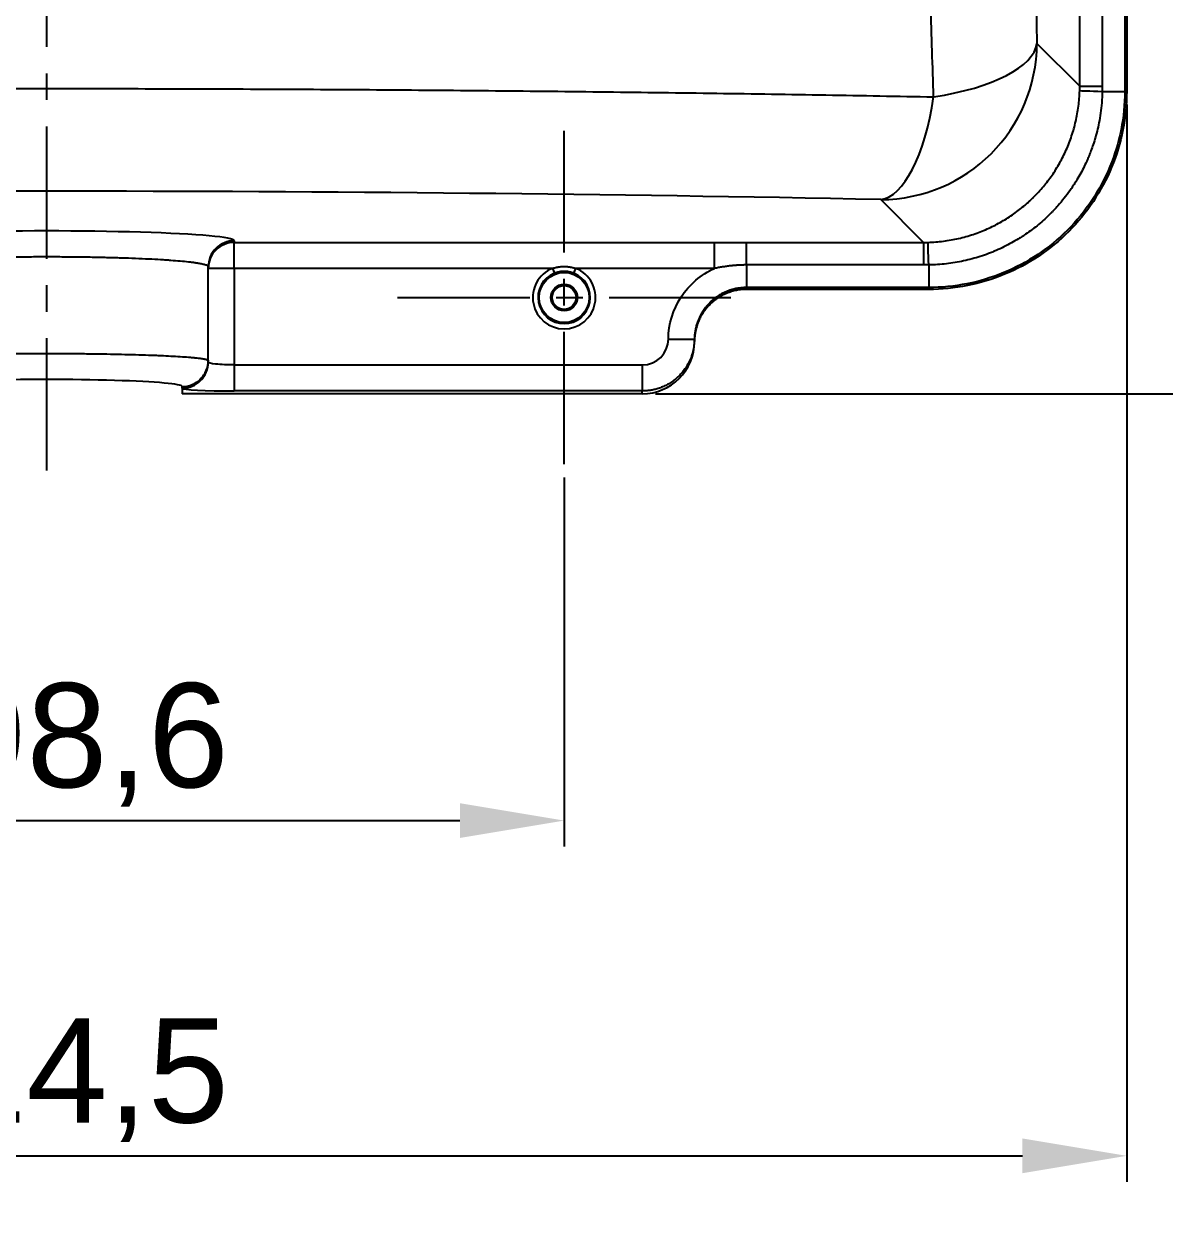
# Model space of a CAD drawing. Header units: millimetres. Extents: x 6110 to 6704, y -2661 to -1821.
# Drawn here: x 6282 to 6336.8, y -2572.6 to -2514.8 of the extents above; entities that cross this region are included whole.
import ezdxf

# ---------------------------------------------------------------- set-up
doc = ezdxf.new("R2010")
doc.units = ezdxf.units.MM
doc.header["$LTSCALE"] = 0.1
doc.linetypes.add('CENTERX2', pattern=[101.6, 63.5, -12.7, 12.7, -12.7])
doc.linetypes.add('HIDDEN2', pattern=[4.7625, 3.175, -1.5875])
doc.layers.add('1', color=4, linetype='HIDDEN2', lineweight=13)
doc.layers.add('DIM', color=3, linetype='Continuous', lineweight=9)
doc.layers.add('CENTER', color=1, linetype='CENTERX2')
doc.styles.get("Standard").update_dxf_attribs({"font": 'arial.ttf'})
doc.dimstyles.new('ISO-25', dxfattribs={"dimtxt": 2.5, "dimasz": 2.5, "dimexe": 1.25, "dimexo": 0.625, "dimtad": 1, "dimlfac": 5, "dimtxsty": 'Standard', "dimcen": 2.5, "dimadec": 0, "dimazin": 0, "dimtfac": 1, "dimtmove": 0, "dimatfit": 3, "dimfxl": 0, "dimarcsym": 0})

# ---------------------------------------------------------------- blocks, each defined once
blk = doc.blocks.new('*D74')
at = {"layer": 'Defpoints', "color": 0}
for p in [(6258.311, -2535.926), (6307.954, -2535.926), (6307.954, -2553.011)]:
    blk.add_point(p, dxfattribs=at)
at = {"layer": 'DIM', "color": 0, "lineweight": -2}
for p, q in [((6258.311, -2536.551), (6258.311, -2554.261)), ((6307.954, -2536.551), (6307.954, -2554.261)), ((6263.311, -2553.011), (6302.954, -2553.011))]:
    blk.add_line(p, q, dxfattribs=at)
at = {"layer": 'DIM', "color": 0}
for points in [[(6263.311, -2552.178), (6263.311, -2553.845), (6258.311, -2553.011)], [(6302.954, -2552.178), (6302.954, -2553.845), (6307.954, -2553.011)]]:
    blk.add_solid(points, dxfattribs=at)
at = {"layer": 'DIM', "color": 0, "insert": (6283.132, -2549.381), "char_height": 5, "attachment_point": 5}
blk.add_mtext('198,6', dxfattribs=at)
blk = doc.blocks.new('*D78')
at = {"layer": 'Defpoints', "color": 0}
for p in [(6231.326, -2518.039), (6334.939, -2518.039), (6334.939, -2569.089)]:
    blk.add_point(p, dxfattribs=at)
at = {"layer": 'DIM', "color": 0, "lineweight": -2}
for p, q in [((6231.326, -2518.664), (6231.326, -2570.339)), ((6334.939, -2518.664), (6334.939, -2570.339)), ((6236.326, -2569.089), (6329.939, -2569.089))]:
    blk.add_line(p, q, dxfattribs=at)
at = {"layer": 'DIM', "color": 0}
for points in [[(6236.326, -2568.256), (6236.326, -2569.923), (6231.326, -2569.089)], [(6329.939, -2568.256), (6329.939, -2569.923), (6334.939, -2569.089)]]:
    blk.add_solid(points, dxfattribs=at)
at = {"layer": 'DIM', "color": 0, "insert": (6283.132, -2565.459), "char_height": 5, "attachment_point": 5}
blk.add_mtext('414,5', dxfattribs=at)
blk = doc.blocks.new('*D83')
at = {"layer": 'Defpoints', "color": 0}
for p in [(6314.382, -2487.467), (6360.16, -2487.467), (6311.704, -2532.542)]:
    blk.add_point(p, dxfattribs=at)
at = {"layer": 'DIM', "color": 0, "lineweight": -2}
for p, q in [((6315.007, -2487.467), (6361.41, -2487.467)), ((6360.16, -2527.542), (6360.16, -2492.467)), ((6312.329, -2532.542), (6361.41, -2532.542))]:
    blk.add_line(p, q, dxfattribs=at)
at = {"layer": 'DIM', "color": 0}
for points in [[(6359.327, -2492.467), (6360.993, -2492.467), (6360.16, -2487.467)], [(6359.327, -2527.542), (6360.993, -2527.542), (6360.16, -2532.542)]]:
    blk.add_solid(points, dxfattribs=at)
at = {"layer": 'DIM', "color": 0, "insert": (6356.53, -2510.004), "char_height": 5, "attachment_point": 5, "rotation": 90}
blk.add_mtext('180,3', dxfattribs=at)
blk = doc.blocks.new('*D85')
at = {"layer": 'Defpoints', "color": 0}
for p in [(6324.46, -2027.378), (6392.692, -2027.378), (6311.704, -2532.542)]:
    blk.add_point(p, dxfattribs=at)
at = {"layer": 'DIM', "color": 0, "lineweight": -2}
for p, q in [((6325.085, -2027.378), (6393.942, -2027.378)), ((6392.692, -2527.542), (6392.692, -2032.378)), ((6312.329, -2532.542), (6393.942, -2532.542))]:
    blk.add_line(p, q, dxfattribs=at)
at = {"layer": 'DIM', "color": 0}
for points in [[(6391.858, -2032.378), (6393.525, -2032.378), (6392.692, -2027.378)], [(6391.858, -2527.542), (6393.525, -2527.542), (6392.692, -2532.542)]]:
    blk.add_solid(points, dxfattribs=at)
at = {"layer": 'DIM', "color": 0, "insert": (6389.062, -2279.96), "char_height": 5, "attachment_point": 5, "rotation": 90}
blk.add_mtext('2020,7', dxfattribs=at)
blk = doc.blocks.new('*D93')
at = {"layer": 'Defpoints', "color": 0}
for p in [(6325.085, -2027.378), (6402.037, -2595.98), (6423.82, -2595.98)]:
    blk.add_point(p, dxfattribs=at)
at = {"layer": 'DIM', "color": 0, "lineweight": -2}
for p, q in [((6325.71, -2027.378), (6425.07, -2027.378)), ((6423.82, -2032.378), (6423.82, -2590.98)), ((6402.662, -2595.98), (6425.07, -2595.98))]:
    blk.add_line(p, q, dxfattribs=at)
at = {"layer": 'DIM', "color": 0}
for points in [[(6422.987, -2032.378), (6424.654, -2032.378), (6423.82, -2027.378)], [(6422.987, -2590.98), (6424.654, -2590.98), (6423.82, -2595.98)]]:
    blk.add_solid(points, dxfattribs=at)
at = {"layer": 'DIM', "color": 0, "insert": (6420.19, -2311.679), "char_height": 5, "attachment_point": 5, "rotation": 90}
blk.add_mtext('2274,4', dxfattribs=at)

msp = doc.modelspace()

# ---------------------------------------------------------------- hatches: boundary and pattern name
at = {"layer": 'DIM'}
h = msp.add_hatch(dxfattribs=at)
h.set_pattern_fill('ANSI31', color=2)
edge = h.paths.add_edge_path()
edge.add_line((6619.617, -2595.98), (6619.617, -1962.206))
edge.add_line((6634.617, -1966.11), (6619.617, -1966.11))
edge.add_line((6634.617, -2610.98), (6634.617, -1966.11))
edge.add_line((6634.617, -2610.98), (6184.457, -2610.98))
edge.add_line((6619.617, -2595.98), (6184.457, -2595.98))
edge.add_line((6184.457, -2610.98), (6184.457, -2595.98))

# ---------------------------------------------------------------- linework, layer by layer
at = {"layer": '1', "color": 7, "linetype": 'Continuous', "lineweight": -3}
for p, q in [((6332.686, -2517.795), (6332.686, -2399.48)), ((6333.768, -2400.726), (6333.768, -2517.795)), ((6334.85, -2404.019), (6334.85, -2518.039)), ((6334.939, -2404.249), (6334.939, -2518.039)), ((6330.632, -2515.74), (6332.686, -2517.795)), ((6332.686, -2517.795), (6333.768, -2517.795)), ((6333.766, -2518.039), (6334.85, -2518.039)), ((6334.939, -2518.039), (6334.85, -2518.039)), ((6325.197, -2525.284), (6323.142, -2523.23)), ((6292.132, -2525.205), (6292.132, -2525.283)), ((6292.132, -2526.531), (6292.132, -2525.283)), ((6292.132, -2525.283), (6315.161, -2525.283)), ((6315.161, -2526.531), (6315.161, -2525.283)), ((6316.704, -2526.366), (6316.704, -2525.284)), ((6316.704, -2525.284), (6325.197, -2525.284)), ((6325.197, -2525.284), (6325.197, -2526.366)), ((6290.882, -2530.949), (6290.882, -2526.453)), ((6292.132, -2526.531), (6290.882, -2526.531)), ((6307.391, -2526.531), (6292.132, -2526.531)), ((6292.132, -2526.531), (6292.132, -2531.159)), ((6307.391, -2526.531), (6307.484, -2526.763)), ((6308.423, -2526.763), (6308.517, -2526.531)), ((6315.161, -2526.531), (6308.517, -2526.531)), ((6316.704, -2526.366), (6316.704, -2527.449)), ((6325.197, -2526.366), (6316.704, -2526.366)), ((6325.441, -2526.364), (6325.441, -2527.449)), ((6325.441, -2527.449), (6316.704, -2527.449)), ((6325.441, -2527.537), (6316.704, -2527.537)), ((6325.441, -2527.537), (6325.441, -2527.449)), ((6312.954, -2529.918), (6314.204, -2529.929)), ((6290.882, -2530.949), (6290.882, -2531.028)), ((6292.132, -2531.159), (6311.704, -2531.159)), ((6292.132, -2531.159), (6292.132, -2532.407)), ((6311.704, -2531.159), (6311.704, -2532.407)), ((6289.632, -2532.276), (6289.632, -2532.198)), ((6289.632, -2532.276), (6289.632, -2532.542)), ((6311.704, -2532.407), (6292.132, -2532.407)), ((6311.704, -2532.542), (6311.704, -2532.407)), ((6311.704, -2532.542), (6289.632, -2532.542))]:
    msp.add_line(p, q, dxfattribs=at)
for radius in [1.201, 0.639, 0.569]:
    msp.add_circle((6307.954, -2527.926), radius, dxfattribs=at)
for radius in [1.504, 1.254]:
    msp.add_arc((6307.954, -2527.926), radius, 111.98688, 68.01312, dxfattribs=at)
for centre, major_axis, ratio, start_param, end_param in [((6323.142, -2515.74), (5.303, 5.303), 0.997265, 3.92836, 5.496418), ((6323.142, -2515.74), (7.498, 0.156), 0.369757, 5.049153, 6.226827), ((6333.931, -2518.039), (-1.25, 0.035), 0.003739, 0.053798, 1.438523), ((6323.142, -2515.74), (0.154, 7.498), 0.365746, 3.197854, 4.37079), ((6282.957, -2528.589), (109.867, 0), 0.052417, 1.196352, 1.941749), ((6283.132, -2525.205), (9, 0), 0.052408, 0, 3.141593), ((6292.132, -2526.453), (1.25, 0), 0.99863, 1.570796, 3.141593), ((6292.132, -2526.531), (1.25, 0), 0.99863, 1.570796, 3.141593), ((6325.441, -2526.529), (-0.035, 1.25), 0.003739, 4.844662, 6.229388), ((6311.704, -2527.542), (0, 9.999), 0.500078, 4.71281, 4.721694), ((6311.704, -2529.907), (0, -1.252), 0.99863, 0, 1.561942), ((6311.704, -2530.038), (0, -2.503), 0.99863, 0, 1.57068), ((6311.704, -2530.04), (0, 12.495), 0.200079, 4.712505, 4.721243), ((6289.632, -2530.949), (-1.25, 0), 0.99863, 1.570796, 3.141593), ((6289.632, -2531.028), (-1.25, 0), 0.99863, 1.570796, 3.141593), ((6283.132, -2532.198), (6.5, 0), 0.052408, 0, 3.141593), ((6292.132, -2532.276), (2.5, 0), 0.052408, 3.141593, 4.712389)]:
    msp.add_ellipse(centre, major_axis=major_axis, ratio=ratio, start_param=start_param, end_param=end_param, dxfattribs=at)
for points in [[(6330.57, -2512.787), (6330.59, -2513.772), (6330.611, -2514.756), (6330.632, -2515.74)], [(6325.674, -2518.305), (6325.629, -2516.835), (6325.585, -2515.365), (6325.541, -2513.895)], [(6332.683, -2518.004), (6332.685, -2517.934), (6332.686, -2517.864), (6332.686, -2517.795)], [(6333.768, -2517.795), (6333.768, -2517.876), (6333.767, -2517.957), (6333.766, -2518.039)], [(6315.161, -2525.283), (6315.675, -2525.283), (6316.19, -2525.284), (6316.704, -2525.284)], [(6325.197, -2525.284), (6325.266, -2525.284), (6325.336, -2525.283), (6325.406, -2525.281)], [(6325.441, -2526.364), (6325.359, -2526.365), (6325.278, -2526.366), (6325.197, -2526.366)]]:
    msp.add_open_spline(points, degree=3, dxfattribs=at)
for points, knots in [([(6240.621, -2518.298), (6242.33, -2518.265), (6244.053, -2518.234), (6247.52, -2518.177), (6249.265, -2518.15), (6252.773, -2518.101), (6254.537, -2518.079), (6258.077, -2518.038), (6259.855, -2518.019), (6263.42, -2517.987), (6265.207, -2517.973), (6268.788, -2517.948), (6270.582, -2517.938), (6274.171, -2517.922), (6275.966, -2517.916), (6278.658, -2517.91), (6279.555, -2517.908), (6280.9, -2517.907), (6281.572, -2517.906), (6282.356, -2517.906), (6282.748, -2517.906), (6282.944, -2517.906), (6283.042, -2517.906), (6283.084, -2517.906), (6283.112, -2517.906), (6283.126, -2517.906), (6284.932, -2517.906), (6286.727, -2517.908), (6290.319, -2517.917), (6292.115, -2517.923), (6295.706, -2517.94), (6297.501, -2517.95), (6301.083, -2517.975), (6302.872, -2517.99), (6306.438, -2518.023), (6308.216, -2518.042), (6311.757, -2518.083), (6313.521, -2518.106), (6317.03, -2518.156), (6318.775, -2518.183), (6322.243, -2518.241), (6323.965, -2518.272), (6325.674, -2518.305)], [0, 0, 0, 0, 0.0625, 0.0625, 0.125, 0.125, 0.1875, 0.1875, 0.25, 0.25, 0.3125, 0.3125, 0.375, 0.375, 0.4375, 0.4375, 0.46875, 0.46875, 0.484375, 0.492187, 0.496094, 0.498047, 0.499023, 0.499512, 0.499512, 0.5, 0.5, 0.5625, 0.5625, 0.625, 0.625, 0.6875, 0.6875, 0.75, 0.75, 0.8125, 0.8125, 0.875, 0.875, 0.9375, 0.9375, 1, 1, 1, 1]), ([(6325.406, -2525.281), (6325.657, -2525.275), (6325.906, -2525.255), (6326.397, -2525.192), (6326.639, -2525.149), (6327.115, -2525.04), (6327.348, -2524.974), (6327.803, -2524.822), (6328.025, -2524.735), (6328.457, -2524.544), (6328.667, -2524.438), (6329.072, -2524.211), (6329.268, -2524.088), (6329.644, -2523.828), (6329.825, -2523.691), (6330.084, -2523.475), (6330.169, -2523.401), (6330.292, -2523.288), (6330.353, -2523.231), (6330.423, -2523.163), (6330.458, -2523.129), (6330.472, -2523.115), (6330.482, -2523.105), (6330.487, -2523.1), (6330.649, -2522.939), (6330.8, -2522.774), (6331.089, -2522.428), (6331.227, -2522.247), (6331.487, -2521.87), (6331.61, -2521.674), (6331.838, -2521.269), (6331.944, -2521.059), (6332.136, -2520.626), (6332.223, -2520.404), (6332.375, -2519.948), (6332.441, -2519.715), (6332.55, -2519.239), (6332.594, -2518.997), (6332.657, -2518.505), (6332.676, -2518.256), (6332.683, -2518.004)], [0, 0, 0, 0, 0.0625, 0.0625, 0.125, 0.125, 0.1875, 0.1875, 0.25, 0.25, 0.3125, 0.3125, 0.375, 0.375, 0.4375, 0.4375, 0.46875, 0.46875, 0.484375, 0.492188, 0.496094, 0.498047, 0.498047, 0.5, 0.5, 0.5625, 0.5625, 0.625, 0.625, 0.6875, 0.6875, 0.75, 0.75, 0.8125, 0.8125, 0.875, 0.875, 0.9375, 0.9375, 1, 1, 1, 1]), ([(6334.939, -2518.039), (6334.939, -2519.283), (6334.692, -2520.526), (6333.741, -2522.824), (6333.038, -2523.877), (6331.279, -2525.636), (6330.226, -2526.339), (6327.928, -2527.29), (6326.685, -2527.537), (6325.441, -2527.537)], [0, 0, 0, 0, 0.25, 0.25, 0.5, 0.5, 0.75, 0.75, 1, 1, 1, 1]), ([(6334.85, -2518.039), (6334.85, -2519.271), (6334.606, -2520.503), (6333.664, -2522.779), (6332.967, -2523.823), (6331.225, -2525.565), (6330.181, -2526.262), (6327.905, -2527.204), (6326.673, -2527.449), (6325.441, -2527.449)], [0, 0, 0, 0, 0.25, 0.25, 0.5, 0.5, 0.75, 0.75, 1, 1, 1, 1]), ([(6333.766, -2518.039), (6333.763, -2518.227), (6333.754, -2518.408), (6333.727, -2518.756), (6333.708, -2518.923), (6333.663, -2519.243), (6333.637, -2519.395), (6333.579, -2519.687), (6333.548, -2519.825), (6333.482, -2520.088), (6333.448, -2520.213), (6333.378, -2520.448), (6333.342, -2520.559), (6333.27, -2520.766), (6333.235, -2520.864), (6333.182, -2521), (6333.165, -2521.043), (6333.139, -2521.107), (6333.127, -2521.138), (6333.112, -2521.173), (6333.105, -2521.19), (6333.101, -2521.199), (6333.099, -2521.203), (6333.098, -2521.205), (6333.098, -2521.206), (6333.098, -2521.207), (6333.098, -2521.207), (6333.097, -2521.207), (6333.097, -2521.207), (6333.078, -2521.253), (6333.058, -2521.299), (6333.016, -2521.394), (6332.994, -2521.442), (6332.926, -2521.589), (6332.876, -2521.691), (6332.768, -2521.901), (6332.709, -2522.009), (6332.583, -2522.23), (6332.515, -2522.343), (6332.406, -2522.515), (6332.368, -2522.573), (6332.29, -2522.69), (6332.249, -2522.749), (6332.124, -2522.927), (6331.945, -2523.166), (6331.743, -2523.409), (6331.581, -2523.592), (6331.497, -2523.683), (6331.395, -2523.79), (6331.343, -2523.843), (6331.316, -2523.87), (6331.303, -2523.883), (6331.296, -2523.89), (6331.293, -2523.893), (6331.291, -2523.895), (6331.291, -2523.896), (6331.29, -2523.896), (6331.29, -2523.897), (6331.29, -2523.897), (6331.29, -2523.897), (6331.29, -2523.897), (6331.108, -2524.078), (6330.915, -2524.254), (6330.512, -2524.588), (6330.301, -2524.747), (6330.056, -2524.914), (6330.029, -2524.932), (6329.974, -2524.969), (6329.892, -2525.023), (6329.696, -2525.146), (6329.524, -2525.247), (6329.175, -2525.44), (6328.934, -2525.559), (6328.653, -2525.681), (6328.622, -2525.694), (6328.559, -2525.721), (6328.464, -2525.76), (6328.241, -2525.847), (6328.047, -2525.915), (6327.655, -2526.041), (6327.122, -2526.185), (6326.295, -2526.323), (6325.727, -2526.36), (6325.441, -2526.364)], [0, 0, 0, 0, 0.03125, 0.03125, 0.0625, 0.0625, 0.09375, 0.09375, 0.125, 0.125, 0.15625, 0.15625, 0.1875, 0.1875, 0.21875, 0.21875, 0.234375, 0.234375, 0.242187, 0.246094, 0.248047, 0.249023, 0.249512, 0.249756, 0.249878, 0.249939, 0.249969, 0.249969, 0.25, 0.25, 0.265625, 0.265625, 0.28125, 0.28125, 0.3125, 0.3125, 0.34375, 0.34375, 0.375, 0.375, 0.390625, 0.390625, 0.40625, 0.40625, 0.4375, 0.46875, 0.46875, 0.484375, 0.492187, 0.496094, 0.498047, 0.499023, 0.499512, 0.499756, 0.499878, 0.499939, 0.499969, 0.499985, 0.499992, 0.499992, 0.5, 0.5, 0.5625, 0.5625, 0.625, 0.625, 0.632812, 0.632812, 0.640625, 0.65625, 0.6875, 0.6875, 0.75, 0.75, 0.757812, 0.757812, 0.765625, 0.78125, 0.8125, 0.8125, 0.875, 0.9375, 1, 1, 1, 1]), ([(6290.882, -2526.453), (6290.882, -2526.443), (6290.877, -2526.433), (6290.857, -2526.413), (6290.842, -2526.404), (6290.806, -2526.386), (6290.785, -2526.378), (6290.736, -2526.361), (6290.709, -2526.354), (6290.652, -2526.339), (6290.621, -2526.331), (6290.558, -2526.318), (6290.525, -2526.311), (6290.459, -2526.299), (6290.425, -2526.293), (6290.375, -2526.285), (6290.358, -2526.282), (6290.333, -2526.278), (6290.321, -2526.277), (6290.307, -2526.274), (6290.3, -2526.273), (6290.296, -2526.273), (6290.294, -2526.273), (6290.293, -2526.272), (6290.293, -2526.272), (6290.293, -2526.272), (6290.293, -2526.272), (6290.293, -2526.272), (6290.293, -2526.272), (6290.292, -2526.272), (6290.292, -2526.272), (6290.239, -2526.264), (6290.127, -2526.249), (6290.004, -2526.235), (6289.814, -2526.213), (6289.677, -2526.2), (6289.392, -2526.174), (6289.242, -2526.162), (6289.01, -2526.145), (6288.932, -2526.14), (6288.813, -2526.132), (6288.753, -2526.128), (6288.683, -2526.124), (6288.648, -2526.121), (6288.63, -2526.12), (6288.621, -2526.12), (6288.617, -2526.12), (6288.615, -2526.119), (6288.614, -2526.119), (6288.613, -2526.119), (6288.613, -2526.119), (6288.613, -2526.119), (6288.613, -2526.119), (6288.613, -2526.119), (6288.423, -2526.108), (6288.226, -2526.097), (6287.816, -2526.077), (6287.604, -2526.067), (6287.168, -2526.05), (6286.945, -2526.042), (6286.489, -2526.028), (6286.256, -2526.021), (6285.786, -2526.01), (6285.547, -2526.005), (6285.067, -2525.996), (6284.825, -2525.993), (6284.341, -2525.987), (6284.098, -2525.985), (6283.614, -2525.982), (6283.372, -2525.981), (6282.893, -2525.981), (6282.651, -2525.982), (6282.167, -2525.985), (6281.924, -2525.987), (6281.44, -2525.993), (6281.198, -2525.996), (6280.718, -2526.005), (6280.479, -2526.01), (6280.009, -2526.021), (6279.776, -2526.028), (6279.32, -2526.042), (6279.097, -2526.05), (6278.661, -2526.067), (6278.449, -2526.077), (6278.142, -2526.092), (6278.041, -2526.097), (6277.893, -2526.105), (6277.82, -2526.109), (6277.736, -2526.114), (6277.694, -2526.117), (6277.673, -2526.118), (6277.663, -2526.119), (6277.658, -2526.119), (6277.655, -2526.119), (6277.654, -2526.119), (6277.653, -2526.119), (6277.653, -2526.119), (6277.653, -2526.119), (6277.652, -2526.119), (6277.652, -2526.119), (6277.491, -2526.129), (6277.332, -2526.14), (6277.023, -2526.162), (6276.873, -2526.174), (6276.587, -2526.2), (6276.451, -2526.213), (6276.261, -2526.235), (6276.199, -2526.242), (6276.111, -2526.253), (6276.068, -2526.259), (6276.02, -2526.266), (6275.996, -2526.269), (6275.984, -2526.271), (6275.978, -2526.271), (6275.975, -2526.272), (6275.974, -2526.272), (6275.973, -2526.272), (6275.973, -2526.272), (6275.973, -2526.272), (6275.972, -2526.272), (6275.972, -2526.272), (6275.972, -2526.272), (6275.972, -2526.272), (6275.94, -2526.277), (6275.907, -2526.282), (6275.84, -2526.293), (6275.806, -2526.299), (6275.74, -2526.311), (6275.707, -2526.318), (6275.644, -2526.331), (6275.613, -2526.339), (6275.556, -2526.354), (6275.529, -2526.361), (6275.48, -2526.378), (6275.459, -2526.386), (6275.422, -2526.404), (6275.408, -2526.413), (6275.388, -2526.433), (6275.382, -2526.443), (6275.382, -2526.453)], [0, 0, 0, 0, 0.015625, 0.015625, 0.03125, 0.03125, 0.046875, 0.046875, 0.0625, 0.0625, 0.078125, 0.078125, 0.09375, 0.09375, 0.109375, 0.109375, 0.117187, 0.117187, 0.121094, 0.123047, 0.124023, 0.124512, 0.124756, 0.124878, 0.124939, 0.124969, 0.124985, 0.124992, 0.124996, 0.124996, 0.125, 0.125, 0.140625, 0.15625, 0.15625, 0.1875, 0.1875, 0.21875, 0.21875, 0.234375, 0.234375, 0.242187, 0.246094, 0.248047, 0.249023, 0.249512, 0.249756, 0.249878, 0.249939, 0.249969, 0.249985, 0.249992, 0.249992, 0.25, 0.25, 0.28125, 0.28125, 0.3125, 0.3125, 0.34375, 0.34375, 0.375, 0.375, 0.40625, 0.40625, 0.4375, 0.4375, 0.46875, 0.46875, 0.5, 0.5, 0.53125, 0.53125, 0.5625, 0.5625, 0.59375, 0.59375, 0.625, 0.625, 0.65625, 0.65625, 0.6875, 0.6875, 0.71875, 0.71875, 0.734375, 0.734375, 0.742187, 0.746094, 0.748047, 0.749023, 0.749512, 0.749756, 0.749878, 0.749939, 0.749969, 0.749985, 0.749992, 0.749992, 0.75, 0.75, 0.78125, 0.78125, 0.8125, 0.8125, 0.84375, 0.84375, 0.859375, 0.859375, 0.867187, 0.871094, 0.873047, 0.874023, 0.874512, 0.874756, 0.874878, 0.874939, 0.874969, 0.874985, 0.874992, 0.874996, 0.874996, 0.875, 0.875, 0.890625, 0.890625, 0.90625, 0.90625, 0.921875, 0.921875, 0.9375, 0.9375, 0.953125, 0.953125, 0.96875, 0.96875, 0.984375, 0.984375, 1, 1, 1, 1]), ([(6307.391, -2526.531), (6307.394, -2526.53), (6307.401, -2526.528), (6307.412, -2526.524), (6307.422, -2526.521), (6307.433, -2526.518), (6307.444, -2526.515), (6307.454, -2526.511), (6307.465, -2526.508), (6307.475, -2526.505), (6307.486, -2526.502), (6307.496, -2526.499), (6307.507, -2526.496), (6307.517, -2526.494), (6307.528, -2526.491), (6307.538, -2526.488), (6307.549, -2526.486), (6307.559, -2526.483), (6307.57, -2526.481), (6307.58, -2526.478), (6307.591, -2526.476), (6307.601, -2526.474), (6307.612, -2526.472), (6307.622, -2526.47), (6307.633, -2526.468), (6307.643, -2526.466), (6307.654, -2526.464), (6307.665, -2526.462), (6307.675, -2526.46), (6307.686, -2526.458), (6307.696, -2526.457), (6307.707, -2526.455), (6307.717, -2526.454), (6307.728, -2526.452), (6307.738, -2526.451), (6307.749, -2526.449), (6307.759, -2526.448), (6307.77, -2526.447), (6307.78, -2526.446), (6307.791, -2526.445), (6307.801, -2526.444), (6307.812, -2526.443), (6307.822, -2526.442), (6307.833, -2526.441), (6307.843, -2526.44), (6307.854, -2526.44), (6307.864, -2526.439), (6307.875, -2526.439), (6307.886, -2526.438), (6307.896, -2526.438), (6307.907, -2526.437), (6307.917, -2526.437), (6307.928, -2526.437), (6307.938, -2526.437), (6307.949, -2526.437), (6307.959, -2526.437), (6307.97, -2526.437), (6307.98, -2526.437), (6307.991, -2526.437), (6308.001, -2526.437), (6308.012, -2526.438), (6308.022, -2526.438), (6308.033, -2526.439), (6308.043, -2526.439), (6308.054, -2526.44), (6308.064, -2526.44), (6308.075, -2526.441), (6308.086, -2526.442), (6308.096, -2526.443), (6308.107, -2526.444), (6308.117, -2526.445), (6308.128, -2526.446), (6308.138, -2526.447), (6308.149, -2526.448), (6308.159, -2526.449), (6308.17, -2526.451), (6308.18, -2526.452), (6308.191, -2526.454), (6308.201, -2526.455), (6308.212, -2526.457), (6308.222, -2526.458), (6308.233, -2526.46), (6308.243, -2526.462), (6308.254, -2526.464), (6308.264, -2526.466), (6308.275, -2526.468), (6308.285, -2526.47), (6308.296, -2526.472), (6308.307, -2526.474), (6308.317, -2526.476), (6308.328, -2526.478), (6308.338, -2526.481), (6308.349, -2526.483), (6308.359, -2526.486), (6308.37, -2526.488), (6308.38, -2526.491), (6308.391, -2526.494), (6308.401, -2526.496), (6308.412, -2526.499), (6308.422, -2526.502), (6308.433, -2526.505), (6308.443, -2526.508), (6308.454, -2526.511), (6308.464, -2526.515), (6308.475, -2526.518), (6308.485, -2526.521), (6308.496, -2526.524), (6308.506, -2526.528), (6308.514, -2526.53), (6308.517, -2526.531)], [0, 0, 0, 0, 0.009672, 0.019326, 0.028961, 0.03858, 0.048181, 0.057766, 0.067334, 0.076885, 0.086421, 0.095942, 0.105447, 0.114937, 0.124413, 0.133874, 0.143321, 0.152755, 0.162176, 0.171584, 0.180979, 0.190362, 0.199733, 0.209092, 0.218441, 0.227778, 0.237105, 0.246422, 0.255728, 0.265026, 0.274314, 0.283593, 0.292864, 0.302127, 0.311383, 0.32063, 0.329871, 0.339105, 0.348333, 0.357555, 0.366771, 0.375982, 0.385188, 0.39439, 0.403587, 0.412781, 0.421971, 0.431158, 0.440343, 0.449525, 0.458705, 0.467883, 0.47706, 0.486237, 0.495412, 0.504588, 0.513763, 0.52294, 0.532117, 0.541295, 0.550475, 0.559657, 0.568842, 0.578029, 0.587219, 0.596413, 0.60561, 0.614812, 0.624018, 0.633229, 0.642445, 0.651667, 0.660895, 0.670129, 0.67937, 0.688617, 0.697873, 0.707136, 0.716407, 0.725686, 0.734974, 0.744272, 0.753578, 0.762895, 0.772222, 0.781559, 0.790908, 0.800267, 0.809638, 0.819021, 0.828416, 0.837824, 0.847245, 0.856679, 0.866126, 0.875587, 0.885063, 0.894553, 0.904058, 0.913579, 0.923115, 0.932666, 0.942234, 0.951819, 0.96142, 0.971039, 0.980674, 0.990328, 1, 1, 1, 1]), ([(6308.423, -2526.763), (6308.349, -2526.733), (6308.272, -2526.71), (6308.114, -2526.68), (6308.034, -2526.672), (6307.874, -2526.672), (6307.794, -2526.68), (6307.636, -2526.71), (6307.559, -2526.733), (6307.484, -2526.763)], [0, 0, 0, 0, 0.25, 0.25, 0.5, 0.5, 0.75, 0.75, 1, 1, 1, 1]), ([(6312.954, -2529.918), (6312.96, -2529.201), (6313.173, -2528.498), (6313.956, -2527.3), (6314.514, -2526.824), (6315.161, -2526.531)], [0, 0, 0, 0, 0.5, 0.5, 1, 1, 1, 1]), ([(6316.704, -2526.366), (6316.697, -2526.366), (6316.684, -2526.366), (6316.664, -2526.366), (6316.644, -2526.366), (6316.625, -2526.366), (6316.605, -2526.367), (6316.585, -2526.367), (6316.566, -2526.367), (6316.546, -2526.368), (6316.527, -2526.368), (6316.507, -2526.369), (6316.487, -2526.369), (6316.468, -2526.37), (6316.448, -2526.371), (6316.429, -2526.372), (6316.409, -2526.372), (6316.39, -2526.373), (6316.371, -2526.374), (6316.351, -2526.375), (6316.332, -2526.376), (6316.312, -2526.377), (6316.293, -2526.378), (6316.274, -2526.38), (6316.254, -2526.381), (6316.235, -2526.382), (6316.216, -2526.383), (6316.197, -2526.385), (6316.177, -2526.386), (6316.158, -2526.388), (6316.139, -2526.389), (6316.12, -2526.391), (6316.1, -2526.393), (6316.081, -2526.394), (6316.062, -2526.396), (6316.043, -2526.398), (6316.024, -2526.4), (6316.005, -2526.401), (6315.986, -2526.403), (6315.966, -2526.405), (6315.947, -2526.407), (6315.902, -2526.412), (6315.831, -2526.421), (6315.734, -2526.433), (6315.639, -2526.447), (6315.543, -2526.461), (6315.448, -2526.477), (6315.352, -2526.494), (6315.273, -2526.509), (6315.217, -2526.52), (6315.189, -2526.526), (6315.174, -2526.529), (6315.166, -2526.53), (6315.162, -2526.531), (6315.161, -2526.531)], [0, 0, 0, 0, 0.012723, 0.025432, 0.038126, 0.050805, 0.06347, 0.076122, 0.08876, 0.101385, 0.113997, 0.126597, 0.139184, 0.151759, 0.164322, 0.176874, 0.189414, 0.201944, 0.214462, 0.226971, 0.239469, 0.251957, 0.264435, 0.276905, 0.289365, 0.301816, 0.314258, 0.326693, 0.339119, 0.351537, 0.363948, 0.376352, 0.388748, 0.401138, 0.413521, 0.425898, 0.438269, 0.450634, 0.462994, 0.475348, 0.487697, 0.500041, 0.563274, 0.625948, 0.688093, 0.749733, 0.812548, 0.874766, 0.937356, 0.968672, 0.984336, 0.992169, 0.998021, 1, 1, 1, 1]), ([(6316.704, -2527.449), (6316.63, -2527.449), (6316.556, -2527.452), (6316.404, -2527.465), (6316.328, -2527.476), (6316.174, -2527.504), (6316.096, -2527.522), (6315.941, -2527.566), (6315.864, -2527.593), (6315.711, -2527.653), (6315.635, -2527.687), (6315.486, -2527.764), (6315.413, -2527.806), (6315.271, -2527.899), (6315.202, -2527.949), (6315.102, -2528.029), (6315.069, -2528.057), (6315.021, -2528.1), (6314.998, -2528.122), (6314.971, -2528.148), (6314.957, -2528.161), (6314.951, -2528.167), (6314.947, -2528.171), (6314.946, -2528.172), (6314.945, -2528.173), (6314.944, -2528.173), (6314.944, -2528.174), (6314.944, -2528.174), (6314.944, -2528.174), (6314.944, -2528.174), (6314.944, -2528.174), (6314.944, -2528.174), (6314.942, -2528.176), (6314.934, -2528.183), (6314.92, -2528.198), (6314.902, -2528.216), (6314.892, -2528.227), (6314.867, -2528.253), (6314.854, -2528.268), (6314.823, -2528.302), (6314.807, -2528.321), (6314.771, -2528.364), (6314.752, -2528.387), (6314.712, -2528.439), (6314.69, -2528.467), (6314.647, -2528.528), (6314.624, -2528.562), (6314.578, -2528.633), (6314.555, -2528.671), (6314.509, -2528.753), (6314.485, -2528.796), (6314.44, -2528.889), (6314.417, -2528.938), (6314.375, -2529.041), (6314.354, -2529.095), (6314.316, -2529.208), (6314.298, -2529.267), (6314.267, -2529.389), (6314.253, -2529.453), (6314.23, -2529.584), (6314.221, -2529.651), (6314.208, -2529.788), (6314.204, -2529.858), (6314.204, -2529.929)], [0, 0, 0, 0, 0.041667, 0.041667, 0.083333, 0.083333, 0.125, 0.125, 0.166667, 0.166667, 0.208333, 0.208333, 0.25, 0.25, 0.291667, 0.291667, 0.3125, 0.3125, 0.322917, 0.328125, 0.330729, 0.332031, 0.332682, 0.333008, 0.333171, 0.333252, 0.333293, 0.333313, 0.333323, 0.333328, 0.333328, 0.333333, 0.333333, 0.375, 0.416667, 0.416667, 0.458333, 0.458333, 0.5, 0.5, 0.541667, 0.541667, 0.583333, 0.583333, 0.625, 0.625, 0.666667, 0.666667, 0.708333, 0.708333, 0.75, 0.75, 0.791667, 0.791667, 0.833333, 0.833333, 0.875, 0.875, 0.916667, 0.916667, 0.958333, 0.958333, 1, 1, 1, 1]), ([(6316.704, -2527.537), (6316.621, -2527.537), (6316.54, -2527.541), (6316.377, -2527.558), (6316.297, -2527.569), (6316.137, -2527.601), (6316.058, -2527.621), (6315.96, -2527.651), (6315.93, -2527.66), (6315.901, -2527.67), (6315.881, -2527.677), (6315.872, -2527.68), (6315.823, -2527.697), (6315.785, -2527.712), (6315.671, -2527.759), (6315.524, -2527.829), (6315.384, -2527.913), (6315.282, -2527.981), (6315.249, -2528.004), (6315.199, -2528.041), (6315.183, -2528.053), (6315.151, -2528.079), (6315.135, -2528.092), (6315.055, -2528.157), (6314.994, -2528.212), (6314.879, -2528.327), (6314.824, -2528.388), (6314.721, -2528.513), (6314.672, -2528.579), (6314.615, -2528.664), (6314.604, -2528.682), (6314.587, -2528.708), (6314.582, -2528.716), (6314.571, -2528.734), (6314.544, -2528.778), (6314.519, -2528.823), (6314.461, -2528.931), (6314.391, -2529.078), (6314.336, -2529.231), (6314.301, -2529.349), (6314.29, -2529.388), (6314.275, -2529.448), (6314.27, -2529.468), (6314.261, -2529.508), (6314.256, -2529.529), (6314.236, -2529.629), (6314.212, -2529.792), (6314.204, -2529.956), (6314.204, -2530.039)], [0, 0, 0, 0, 0.0625, 0.0625, 0.125, 0.125, 0.1875, 0.1875, 0.203125, 0.210938, 0.210938, 0.21875, 0.21875, 0.25, 0.25, 0.3125, 0.375, 0.375, 0.40625, 0.40625, 0.421875, 0.421875, 0.4375, 0.4375, 0.5, 0.5, 0.5625, 0.5625, 0.625, 0.625, 0.640625, 0.640625, 0.648438, 0.648438, 0.65625, 0.6875, 0.6875, 0.75, 0.8125, 0.8125, 0.84375, 0.84375, 0.859375, 0.859375, 0.875, 0.875, 0.9375, 1, 1, 1, 1]), ([(6314.204, -2529.929), (6314.203, -2530.033), (6314.196, -2530.134), (6314.169, -2530.334), (6314.15, -2530.431), (6314.102, -2530.621), (6314.073, -2530.713), (6314.005, -2530.89), (6313.966, -2530.976), (6313.881, -2531.14), (6313.835, -2531.218), (6313.735, -2531.367), (6313.683, -2531.438), (6313.572, -2531.571), (6313.514, -2531.634), (6313.393, -2531.752), (6313.331, -2531.807), (6313.204, -2531.909), (6313.14, -2531.955), (6313.008, -2532.042), (6312.941, -2532.081), (6312.807, -2532.152), (6312.74, -2532.184), (6312.605, -2532.24), (6312.538, -2532.265), (6312.404, -2532.308), (6312.337, -2532.327), (6312.205, -2532.357), (6312.14, -2532.37), (6312.012, -2532.389), (6311.948, -2532.396), (6311.824, -2532.405), (6311.763, -2532.407), (6311.704, -2532.407)], [0, 0, 0, 0, 0.0625, 0.0625, 0.125, 0.125, 0.1875, 0.1875, 0.25, 0.25, 0.3125, 0.3125, 0.375, 0.375, 0.4375, 0.4375, 0.5, 0.5, 0.5625, 0.5625, 0.625, 0.625, 0.6875, 0.6875, 0.75, 0.75, 0.8125, 0.8125, 0.875, 0.875, 0.9375, 0.9375, 1, 1, 1, 1]), ([(6275.382, -2530.949), (6275.382, -2530.942), (6275.388, -2530.935), (6275.408, -2530.921), (6275.422, -2530.914), (6275.459, -2530.901), (6275.48, -2530.895), (6275.529, -2530.883), (6275.556, -2530.878), (6275.613, -2530.867), (6275.644, -2530.862), (6275.707, -2530.852), (6275.74, -2530.847), (6275.806, -2530.838), (6275.84, -2530.834), (6275.89, -2530.828), (6275.907, -2530.826), (6275.931, -2530.823), (6275.944, -2530.822), (6275.958, -2530.821), (6275.965, -2530.82), (6275.969, -2530.819), (6275.971, -2530.819), (6275.971, -2530.819), (6275.972, -2530.819), (6275.972, -2530.819), (6275.972, -2530.819), (6275.972, -2530.819), (6275.972, -2530.819), (6275.972, -2530.819), (6275.972, -2530.819), (6276.026, -2530.813), (6276.138, -2530.802), (6276.261, -2530.792), (6276.451, -2530.776), (6276.587, -2530.767), (6276.873, -2530.748), (6277.023, -2530.74), (6277.254, -2530.727), (6277.333, -2530.723), (6277.452, -2530.718), (6277.511, -2530.715), (6277.582, -2530.712), (6277.617, -2530.71), (6277.635, -2530.709), (6277.643, -2530.709), (6277.648, -2530.709), (6277.65, -2530.709), (6277.651, -2530.709), (6277.652, -2530.709), (6277.652, -2530.709), (6277.652, -2530.709), (6277.652, -2530.709), (6277.652, -2530.709), (6277.841, -2530.7), (6278.039, -2530.692), (6278.449, -2530.678), (6278.661, -2530.671), (6279.097, -2530.659), (6279.32, -2530.653), (6279.776, -2530.643), (6280.008, -2530.638), (6280.479, -2530.63), (6280.717, -2530.626), (6281.198, -2530.62), (6281.44, -2530.617), (6281.924, -2530.613), (6282.167, -2530.611), (6282.651, -2530.609), (6282.893, -2530.609), (6283.372, -2530.609), (6283.614, -2530.609), (6284.098, -2530.611), (6284.341, -2530.613), (6284.825, -2530.617), (6285.067, -2530.62), (6285.547, -2530.626), (6285.786, -2530.63), (6286.256, -2530.638), (6286.489, -2530.643), (6286.945, -2530.653), (6287.168, -2530.659), (6287.604, -2530.671), (6287.816, -2530.678), (6288.123, -2530.689), (6288.224, -2530.693), (6288.372, -2530.698), (6288.445, -2530.701), (6288.529, -2530.705), (6288.571, -2530.707), (6288.592, -2530.708), (6288.602, -2530.708), (6288.607, -2530.708), (6288.61, -2530.708), (6288.611, -2530.708), (6288.612, -2530.708), (6288.612, -2530.709), (6288.612, -2530.709), (6288.612, -2530.709), (6288.612, -2530.709), (6288.774, -2530.716), (6288.933, -2530.723), (6289.242, -2530.74), (6289.392, -2530.748), (6289.677, -2530.767), (6289.814, -2530.776), (6290.004, -2530.792), (6290.066, -2530.797), (6290.154, -2530.805), (6290.197, -2530.809), (6290.245, -2530.814), (6290.269, -2530.817), (6290.281, -2530.818), (6290.287, -2530.818), (6290.29, -2530.819), (6290.291, -2530.819), (6290.292, -2530.819), (6290.292, -2530.819), (6290.292, -2530.819), (6290.292, -2530.819), (6290.292, -2530.819), (6290.292, -2530.819), (6290.292, -2530.819), (6290.325, -2530.822), (6290.358, -2530.826), (6290.425, -2530.834), (6290.459, -2530.838), (6290.525, -2530.847), (6290.558, -2530.852), (6290.621, -2530.862), (6290.652, -2530.867), (6290.709, -2530.878), (6290.736, -2530.883), (6290.785, -2530.895), (6290.806, -2530.901), (6290.842, -2530.914), (6290.857, -2530.921), (6290.877, -2530.935), (6290.882, -2530.942), (6290.882, -2530.949)], [0, 0, 0, 0, 0.015625, 0.015625, 0.03125, 0.03125, 0.046875, 0.046875, 0.0625, 0.0625, 0.078125, 0.078125, 0.09375, 0.09375, 0.109375, 0.109375, 0.117187, 0.117187, 0.121094, 0.123047, 0.124023, 0.124512, 0.124756, 0.124878, 0.124939, 0.124969, 0.124985, 0.124992, 0.124996, 0.124996, 0.125, 0.125, 0.140625, 0.15625, 0.15625, 0.1875, 0.1875, 0.21875, 0.21875, 0.234375, 0.234375, 0.242187, 0.246094, 0.248047, 0.249023, 0.249512, 0.249756, 0.249878, 0.249939, 0.249969, 0.249985, 0.249992, 0.249992, 0.25, 0.25, 0.28125, 0.28125, 0.3125, 0.3125, 0.34375, 0.34375, 0.375, 0.375, 0.40625, 0.40625, 0.4375, 0.4375, 0.46875, 0.46875, 0.5, 0.5, 0.53125, 0.53125, 0.5625, 0.5625, 0.59375, 0.59375, 0.625, 0.625, 0.65625, 0.65625, 0.6875, 0.6875, 0.71875, 0.71875, 0.734375, 0.734375, 0.742187, 0.746094, 0.748047, 0.749023, 0.749512, 0.749756, 0.749878, 0.749939, 0.749969, 0.749985, 0.749992, 0.749992, 0.75, 0.75, 0.78125, 0.78125, 0.8125, 0.8125, 0.84375, 0.84375, 0.859375, 0.859375, 0.867187, 0.871094, 0.873047, 0.874023, 0.874512, 0.874756, 0.874878, 0.874939, 0.874969, 0.874985, 0.874992, 0.874996, 0.874996, 0.875, 0.875, 0.890625, 0.890625, 0.90625, 0.90625, 0.921875, 0.921875, 0.9375, 0.9375, 0.953125, 0.953125, 0.96875, 0.96875, 0.984375, 0.984375, 1, 1, 1, 1]), ([(6292.132, -2531.159), (6291.804, -2531.159), (6291.48, -2531.145), (6291.017, -2531.096), (6290.882, -2531.062), (6290.882, -2531.028)], [0, 0, 0, 0, 0.5, 0.5, 1, 1, 1, 1])]:
    msp.add_open_spline(points, degree=3, knots=knots, dxfattribs=at)
at = {"layer": 'CENTER'}
for p, q in [((6283.132, -2536.228), (6283.132, -2469.172)), ((6307.954, -2535.926), (6307.954, -2519.926)), ((6299.954, -2527.926), (6315.954, -2527.926))]:
    msp.add_line(p, q, dxfattribs=at)

# ---------------------------------------------------------------- dimensions: what is measured, and where the dimension line sits
at = {"layer": 'DIM'}
for base, p1, p2, picture, middle in [((6392.692, -2027.378), (6311.704, -2532.542), (6324.46, -2027.378), '*D85', (6389.062, -2279.96)), ((6423.82, -2595.98), (6325.085, -2027.378), (6402.037, -2595.98), '*D93', (6420.19, -2311.679)), ((6360.16, -2487.467), (6311.704, -2532.542), (6314.382, -2487.467), '*D83', (6356.53, -2510.004))]:
    dim = msp.add_linear_dim(base=base, p1=p1, p2=p2, angle=90, dimstyle='ISO-25', override={"dimtxt": 5, "dimasz": 5, "dimdec": 1, "dimlfac": 4, "dimadec": 1, "dimtdec": 1, "dimfxl": 1.25, "dimtfill": 1}, dxfattribs=at)
    dim.commit()
    dim.dimension.update_dxf_attribs({"geometry": picture, "text_midpoint": middle})
for base, p1, p2, picture, middle in [((6334.939, -2569.089), (6231.326, -2518.039), (6334.939, -2518.039), '*D78', (6283.132, -2565.459)), ((6307.954, -2553.011), (6258.311, -2535.926), (6307.954, -2535.926), '*D74', (6283.132, -2549.381))]:
    dim = msp.add_linear_dim(base=base, p1=p1, p2=p2, dimstyle='ISO-25', override={"dimtxt": 5, "dimasz": 5, "dimdec": 1, "dimlfac": 4, "dimadec": 1, "dimtdec": 1, "dimfxl": 1.25, "dimtfill": 1}, dxfattribs=at)
    dim.commit()
    dim.dimension.update_dxf_attribs({"geometry": picture, "text_midpoint": middle})

doc.saveas('drawing.dxf')
